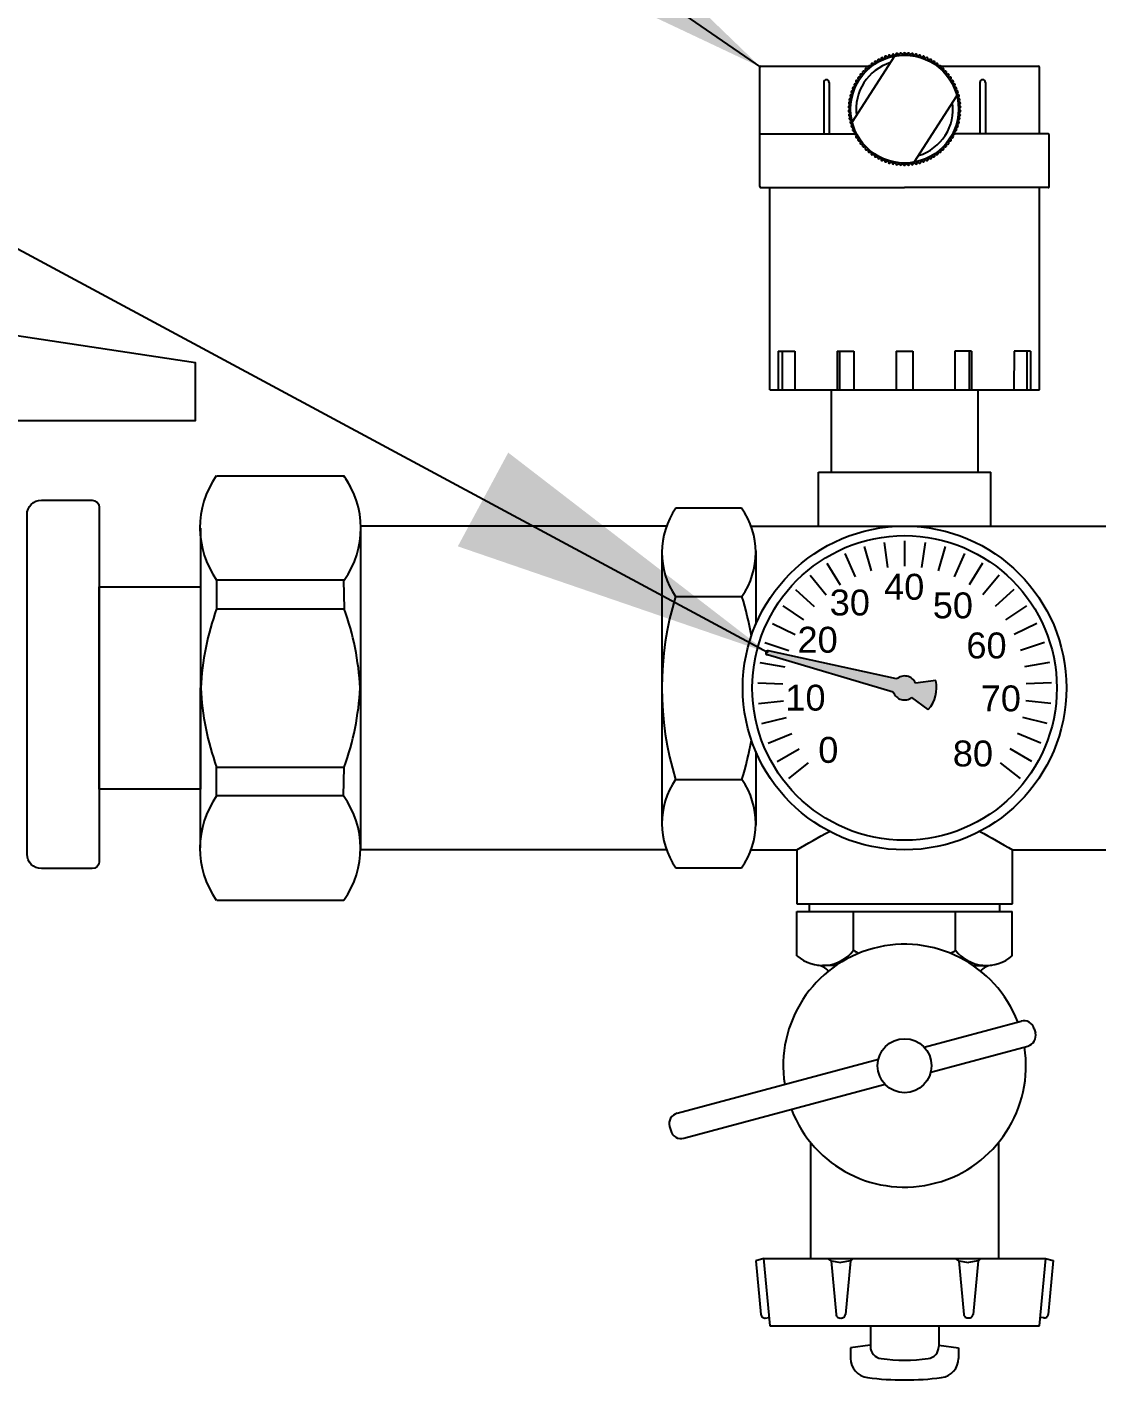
# Paper-space layout 'M&T INST' of a CAD drawing. Header units: inches. Extents: x 0.2 to 34.4, y 0.5 to 23.
# Drawn here: x 15.455 to 15.971, y 14.216 to 14.869 of the extents above; entities that cross this region are included whole.
import ezdxf

# ---------------------------------------------------------------- set-up
doc = ezdxf.new("R2010")
doc.units = ezdxf.units.IN
doc.header["$MEASUREMENT"] = 0
doc.layers.add('D_OBJECTS', color=4, linetype='Continuous')
doc.layers.add('Title Block', color=7, linetype='Continuous')
doc.styles.get("Standard").update_dxf_attribs({"font": 'arial.ttf'})
doc.dimstyles.get("Standard").update_dxf_attribs({"dimtxt": 4, "dimasz": 6, "dimexe": 0.18, "dimexo": 0.0625, "dimgap": 0.09, "dimtad": 0, "dimtih": 1, "dimtoh": 1, "dimdec": 4, "dimzin": 0, "dimdsep": 46, "dimlunit": 4, "dimtxsty": 'Standard', "dimcen": 0.09, "dimadec": 0, "dimazin": 0, "dimtfac": 1, "dimtdec": 4, "dimtofl": 0, "dimtmove": 0, "dimatfit": 3, "dimfxl": 1, "dimtolj": 1, "dimtzin": 0, "dimarcsym": 0})

# ---------------------------------------------------------------- blocks, each defined once
blk = doc.blocks.new('SINGLE MANIFOLD')
at = {"layer": 'D_OBJECTS', "ltscale": 12}
blk.add_hatch(color=242, dxfattribs=at).paths.add_polyline_path([(-3.766677618446542, -2.751213192967622), (-3.774458482111843, -2.752219736707755, 0.5087346720193912), (-3.781774185569681, -2.750606527105585), (-3.83128903989266, -2.739687845272183, 0.9325150861371957), (-3.83170120564532, -2.741289009681335), (-3.783068615761476, -2.755635075790092, 0.5087346720192772), (-3.775883264802836, -2.757754673370922), (-3.769555485440684, -2.762393011222198, 0.2477817967464381)])
at = {"color": 2}
blk.add_lwpolyline([(-4.129118189510805, -2.650866861758001), (-4.052547790879265, -2.650866861758001), (-4.052547790879265, -2.628550995652684), (-4.130261916881222, -2.61679824074518)], dxfattribs=at)
blk.add_lwpolyline([(-4.117648003129867, -2.818235857548), (-4.117648003129867, -2.687130144179189, -0.414213562373095), (-4.112069036603536, -2.68155117765286), (-4.092542653761376, -2.681551177652846, -0.414213562373095), (-4.089753170498209, -2.684340660916018), (-4.089753170498209, -2.821025340811158, -0.4142135623730976), (-4.092542653761376, -2.823814824074315), (-4.112069036603536, -2.823814824074315, -0.414213562373095)], format="xyb", close=True, dxfattribs=at)
blk.add_lwpolyline([(-4.089753170498209, -2.793130508179498), (-4.089753170498209, -2.715024976810835), (-4.050700404813885, -2.715024976810835), (-4.050700404813885, -2.793130508179498)], close=True, dxfattribs=at)
at = {"layer": 'D_OBJECTS', "ltscale": 12}
for p, q in [((-3.798917229541118, -2.535605933719818), (-3.782438778700339, -2.510065343104113)), ((-3.789120582468911, -2.512518965714502), (-3.789774229333887, -2.512157754336737)), ((-3.789106577265709, -2.511772285235448), (-3.789120582468911, -2.512518965714502)), ((-3.787836648027017, -2.51183628566211), (-3.788463505809091, -2.511430358076733)), ((-3.787770591142554, -2.511092401012771), (-3.787836648027017, -2.51183628566211)), ((-3.786508219831745, -2.511244831323207), (-3.787105234542814, -2.510796165168596)), ((-3.786390433088521, -2.510507366634794), (-3.786508219831745, -2.511244831323207)), ((-3.785141769851723, -2.510747484203872), (-3.78570603289613, -2.510258265336443)), ((-3.784972827094911, -2.510020032330242), (-3.785141769851723, -2.510747484203872)), ((-3.783743955293907, -2.510346667329269), (-3.784272717638817, -2.509819279174177)), ((-3.783524679595637, -2.509632772342822), (-3.783743955293907, -2.510346667329269)), ((-3.782321586170305, -2.510044333438923), (-3.782812271738727, -2.509481345378244)), ((-3.782053045819737, -2.509347473364283), (-3.782321586170305, -2.510044333438923)), ((-3.780881592120323, -2.509841955473174), (-3.781331810341484, -2.509246110328146)), ((-3.78056509541905, -2.509165525342564), (-3.780881592120323, -2.509841955473174)), ((-3.779430988650212, -2.509740519397123), (-3.779838546106205, -2.509114720065394)), ((-3.779068077538355, -2.509087814710124), (-3.779430988650212, -2.509740519397109)), ((-3.777976842954274, -2.509740519397109), (-3.778339754066138, -2.509087814710124)), ((-3.777569285498284, -2.509114720065394), (-3.777976842954274, -2.509740519397109)), ((-3.77652623948417, -2.509841955473174), (-3.77684273618544, -2.509165525342549)), ((-3.776076021263002, -2.509246110328146), (-3.77652623948417, -2.509841955473174)), ((-3.775086245434185, -2.510044333438923), (-3.775354785784749, -2.509347473364283)), ((-3.774595559865762, -2.509481345378244), (-3.775086245434185, -2.510044333438923)), ((-3.773663876310586, -2.510346667329269), (-3.773883152008857, -2.509632772342822)), ((-3.773135113965672, -2.509819279174177), (-3.773663876310586, -2.510346667329269)), ((-3.772266061752767, -2.510747484203872), (-3.772435004509578, -2.510020032330242)), ((-3.77170179870836, -2.510258265336443), (-3.772266061752767, -2.510747484203872)), ((-3.770899611772748, -2.511244831323207), (-3.771017398515973, -2.510507366634808)), ((-3.770302597061676, -2.510796165168596), (-3.770899611772748, -2.511244831323207)), ((-3.769571183577472, -2.51183628566211), (-3.769637240461936, -2.511092401012771)), ((-3.768944325795399, -2.511430358076733), (-3.769571183577472, -2.51183628566211)), ((-3.768287249135579, -2.512518965714502), (-3.76830125433878, -2.511772285235448)), ((-3.767633602270603, -2.512157754336737), (-3.768287249135579, -2.512518965714502)), ((-3.834626182140106, -2.540070033794589), (-3.834626182140106, -2.514445033794598)), ((-3.834209515473439, -2.514028367127931), (-3.792718318044919, -2.514028367127931)), ((-3.795849344440125, -2.517627812547968), (-3.795558436518391, -2.51831563553726)), ((-3.79466317503389, -2.517169753091547), (-3.795400943736702, -2.51705388581976)), ((-3.794905394212257, -2.516463312893688), (-3.79466317503389, -2.517169753091547)), ((-3.793690161642633, -2.516089112242124), (-3.794418050685664, -2.515922063074026)), ((-3.793882512010139, -2.515367496541312), (-3.793690161642633, -2.516089112242124)), ((-3.792644136768054, -2.515078977762567), (-3.793358599949052, -2.51486156054494)), ((-3.792785681213047, -2.514345702197982), (-3.792644136768054, -2.515078977762567)), ((-3.791530196538197, -2.514144270926547), (-3.79222775306436, -2.513877544894196)), ((-3.791833314499428, -2.514028367127931), (-3.79154427468012, -2.514028367127931)), ((-3.791620245470366, -2.513402907943014), (-3.791530196538197, -2.514144270926547)), ((-3.790353767957885, -2.513289545531787), (-3.791031019403938, -2.512974810147153)), ((-3.790391882667887, -2.512543706975261), (-3.790353767957885, -2.513289545531787)), ((-3.767054063646604, -2.513289545531787), (-3.767015948936603, -2.512543706975261)), ((-3.766376812200551, -2.512974810147153), (-3.767054063646604, -2.513289545531787)), ((-3.765877635066296, -2.514144270926547), (-3.765787586134124, -2.513402907943014)), ((-3.76518007854013, -2.513877544894196), (-3.765877635066296, -2.514144270926547)), ((-3.765863556924369, -2.514028367127931), (-3.765574517105062, -2.514028367127931)), ((-3.764763694836436, -2.515078977762567), (-3.764622150391443, -2.514345702197982)), ((-3.764049231655438, -2.51486156054494), (-3.764763694836436, -2.515078977762567)), ((-3.764689513559571, -2.514028367127931), (-3.727050511437753, -2.514028367127931)), ((-3.763717669961856, -2.516089112242124), (-3.763525319594351, -2.515367496541312)), ((-3.762989780918826, -2.515922063074026), (-3.763717669961856, -2.516089112242124)), ((-3.7627446565706, -2.517169753091547), (-3.762502437392236, -2.516463312893688)), ((-3.762006887867788, -2.51705388581976), (-3.7627446565706, -2.517169753091547)), ((-3.761849395086102, -2.51831563553726), (-3.761558487164365, -2.517627812547968)), ((-3.726633844771087, -2.540070033794589), (-3.726633844771087, -2.514445033794598)), ((-3.80995248589587, -2.520289276569212), (-3.80995248589587, -2.540070033794589)), ((-3.807847333679963, -2.520289276569212), (-3.807847333679963, -2.540070033794589)), ((-3.798750073754199, -2.522854749171199), (-3.798280845401951, -2.523435741974065)), ((-3.797736112836468, -2.522087481562604), (-3.798477238979366, -2.522179459406868)), ((-3.798163670162829, -2.521475172313782), (-3.797736112836468, -2.522087481562604)), ((-3.797098657320142, -2.520780504068636), (-3.797844394167083, -2.520820559513165)), ((-3.797482460604307, -2.520139861482956), (-3.797098657320142, -2.520780504068636)), ((-3.796371584472169, -2.519521176955148), (-3.797118298868199, -2.519509114853843)), ((-3.79670976386312, -2.518855322178904), (-3.796371584472169, -2.519521176955148)), ((-3.795558436518391, -2.51831563553726), (-3.796302490546026, -2.518251514655457)), ((-3.761105341058464, -2.518251514655457), (-3.761849395086102, -2.51831563553726)), ((-3.761036247132321, -2.519521176955148), (-3.760698067741369, -2.518855322178904)), ((-3.760289532736291, -2.519509114853843), (-3.761036247132321, -2.519521176955148)), ((-3.760309174284352, -2.520780504068636), (-3.759925371000183, -2.520139861482956)), ((-3.759563437437407, -2.520820559513165), (-3.760309174284352, -2.520780504068636)), ((-3.759671718768026, -2.522087481562604), (-3.759244161441657, -2.521475172313782)), ((-3.758930592625127, -2.522179459406868), (-3.759671718768026, -2.522087481562604)), ((-3.759126986202538, -2.523435741974065), (-3.758657757850294, -2.522854749171199)), ((-3.749587022528875, -2.520289276569212), (-3.749587022528875, -2.540070033794589)), ((-3.747481870312967, -2.520289276569212), (-3.747481870312967, -2.540070033794589)), ((-3.799334500567696, -2.52766172202335), (-3.800021564210937, -2.527954418852271)), ((-3.799914270350634, -2.527190983367287), (-3.799334500567696, -2.52766172202335)), ((-3.799081990817534, -2.52622966806798), (-3.79978779830693, -2.526473724765136)), ((-3.79962751124172, -2.525719633411978), (-3.799081990817534, -2.52622966806798)), ((-3.798730201134294, -2.524818716713821), (-3.79945131384671, -2.52501294425954)), ((-3.799238814479054, -2.524271870895472), (-3.798730201134294, -2.524818716713821)), ((-3.798280845401951, -2.523435741974065), (-3.799013750148738, -2.523579194111246)), ((-3.774969052904151, -2.551056980149252), (-3.758490602063372, -2.525516389533546)), ((-3.758394081455755, -2.523579194111246), (-3.759126986202538, -2.523435741974065)), ((-3.758677630470196, -2.524818716713821), (-3.758169017125436, -2.524271870895472)), ((-3.75795651775778, -2.52501294425954), (-3.758677630470196, -2.524818716713821)), ((-3.758325840786959, -2.52622966806798), (-3.75778032036277, -2.525719633411978)), ((-3.757620033297556, -2.526473724765136), (-3.758325840786959, -2.52622966806798)), ((-3.758073331036798, -2.52766172202335), (-3.757493561253852, -2.527190983367287)), ((-3.757386267393553, -2.527954418852271), (-3.758073331036798, -2.52766172202335)), ((-3.800176890797353, -2.5301756925254), (-3.799537249135579, -2.530561161626675)), ((-3.799537249135579, -2.530561161626675), (-3.800176890797353, -2.530946630727964)), ((-3.79948650018266, -2.529107901757012), (-3.800151472674735, -2.529447812728161)), ((-3.800151472674735, -2.531674510525203), (-3.79948650018266, -2.532014421496353)), ((-3.800097694744249, -2.528678752492294), (-3.79948650018266, -2.529107901757012)), ((-3.79948650018266, -2.532014421496353), (-3.800097694744249, -2.532443570761071)), ((-3.800021564210937, -2.533167904401093), (-3.799334500567696, -2.533460601230015)), ((-3.758073331036798, -2.533460601230015), (-3.757386267393557, -2.533167904401093)), ((-3.757921331421834, -2.529107901757012), (-3.757310136860241, -2.528678752492294)), ((-3.757256358929755, -2.529447812728161), (-3.757921331421834, -2.529107901757012)), ((-3.757921331421834, -2.532014421496353), (-3.757256358929755, -2.531674510525203)), ((-3.757310136860241, -2.532443570761071), (-3.757921331421834, -2.532014421496353)), ((-3.757870582468911, -2.530561161626675), (-3.75723094080714, -2.5301756925254)), ((-3.75723094080714, -2.530946630727964), (-3.757870582468911, -2.530561161626675)), ((-3.799334500567696, -2.533460601230015), (-3.799914270350634, -2.533931339886077)), ((-3.799787798306934, -2.534648598488214), (-3.799081990817534, -2.534892655185384)), ((-3.799081990817534, -2.534892655185384), (-3.79962751124172, -2.535402689841387)), ((-3.79945131384671, -2.536109378993824), (-3.798730201134294, -2.53630360653953)), ((-3.798730201134294, -2.53630360653953), (-3.799238814479054, -2.536850452357893)), ((-3.799013750148738, -2.537543129142119), (-3.798280845401951, -2.537686581279299)), ((-3.798280845401951, -2.537686581279299), (-3.798750073754199, -2.538267574082152)), ((-3.759126986202538, -2.537686581279299), (-3.758394081455755, -2.537543129142119)), ((-3.758657757850294, -2.538267574082152), (-3.759126986202538, -2.537686581279299)), ((-3.758677630470196, -2.53630360653953), (-3.75795651775778, -2.536109378993824)), ((-3.758169017125436, -2.536850452357893), (-3.758677630470196, -2.53630360653953)), ((-3.758325840786959, -2.534892655185384), (-3.757620033297556, -2.534648598488214)), ((-3.75778032036277, -2.535402689841387), (-3.758325840786959, -2.534892655185384)), ((-3.757493561253856, -2.533931339886077), (-3.758073331036798, -2.533460601230015)), ((-3.834626182140106, -2.560486700461265), (-3.834626182140106, -2.540070033794589)), ((-3.834626182140106, -2.540070033794589), (-3.798195718449996, -2.540070033794589)), ((-3.798477238979366, -2.538942863846497), (-3.797736112836468, -2.539034841690761)), ((-3.797736112836468, -2.539034841690761), (-3.798163670162829, -2.539647150939583)), ((-3.797844394167083, -2.540301763740199), (-3.797098657320142, -2.540341819184714)), ((-3.797098657320142, -2.540341819184714), (-3.797482460604307, -2.540982461770394)), ((-3.797118298868199, -2.541613208399507), (-3.796371584472169, -2.541601146298202)), ((-3.796371584472169, -2.541601146298202), (-3.79670976386312, -2.54226700107446)), ((-3.796302490546026, -2.542870808597907), (-3.795558436518391, -2.542806687716105)), ((-3.795558436518391, -2.542806687716105), (-3.795849344440125, -2.543494510705397)), ((-3.761558487164365, -2.543494510705397), (-3.761849395086102, -2.542806687716105)), ((-3.761849395086102, -2.542806687716105), (-3.761105341058464, -2.542870808597907)), ((-3.760698067741369, -2.54226700107446), (-3.761036247132321, -2.541601146298202)), ((-3.761036247132317, -2.541601146298202), (-3.760289532736291, -2.541613208399507)), ((-3.760309174284352, -2.540341819184714), (-3.759563437437407, -2.540301763740185)), ((-3.759925371000183, -2.540982461770394), (-3.760309174284352, -2.540341819184714)), ((-3.759671718768026, -2.539034841690761), (-3.758930592625127, -2.538942863846497)), ((-3.759244161441657, -2.539647150939583), (-3.759671718768026, -2.539034841690761)), ((-3.723224840735398, -2.540070033794589), (-3.759212113154497, -2.540070033794589)), ((-3.722808174068732, -2.560486700461265), (-3.722808174068732, -2.540486700461255)), ((-3.795400943736702, -2.544068437433605), (-3.79466317503389, -2.543952570161817)), ((-3.79466317503389, -2.543952570161817), (-3.794905394212254, -2.544659010359677)), ((-3.794418050685664, -2.545200260179339), (-3.793690161642633, -2.545033211011241)), ((-3.793690161642633, -2.545033211011241), (-3.793882512010139, -2.545754826712038)), ((-3.793358599949052, -2.546260762708425), (-3.792644136768054, -2.546043345490798)), ((-3.792644136768054, -2.546043345490798), (-3.792785681213047, -2.546776621055383)), ((-3.79222775306436, -2.547244778359168), (-3.791530196538197, -2.546978052326818)), ((-3.791530196538197, -2.546978052326818), (-3.791620245470366, -2.54771941531035)), ((-3.791031019403938, -2.548147513106212), (-3.790353767957885, -2.547832777721577)), ((-3.790353767957885, -2.547832777721577), (-3.790391882667887, -2.548578616278103)), ((-3.789774229333887, -2.548964568916627), (-3.789120582468911, -2.548603357538862)), ((-3.789120582468911, -2.548603357538862), (-3.789106577265709, -2.549350038017916)), ((-3.76830125433878, -2.549350038017916), (-3.768287249135579, -2.548603357538862)), ((-3.768287249135579, -2.548603357538862), (-3.767633602270603, -2.548964568916627)), ((-3.767015948936603, -2.548578616278103), (-3.767054063646604, -2.547832777721577)), ((-3.767054063646604, -2.547832777721577), (-3.766376812200551, -2.548147513106212)), ((-3.765787586134124, -2.54771941531035), (-3.765877635066293, -2.546978052326818)), ((-3.765877635066296, -2.546978052326818), (-3.76518007854013, -2.547244778359168)), ((-3.764622150391443, -2.546776621055383), (-3.764763694836436, -2.546043345490798)), ((-3.764763694836436, -2.546043345490798), (-3.764049231655438, -2.546260762708425)), ((-3.763525319594351, -2.545754826712038), (-3.763717669961856, -2.545033211011241)), ((-3.763717669961856, -2.545033211011241), (-3.762989780918826, -2.545200260179339)), ((-3.762502437392236, -2.544659010359677), (-3.7627446565706, -2.543952570161817)), ((-3.7627446565706, -2.543952570161817), (-3.762006887867784, -2.544068437433605)), ((-3.788463505809091, -2.549691965176631), (-3.787836648027017, -2.549286037591241)), ((-3.787836648027017, -2.549286037591241), (-3.787770591142554, -2.550029922240594)), ((-3.787105234542814, -2.550326158084754), (-3.786508219831745, -2.549877491930157)), ((-3.786508219831745, -2.549877491930157), (-3.786390433088521, -2.550614956618556)), ((-3.78570603289613, -2.550864057916922), (-3.785141769851723, -2.550374839049493)), ((-3.785141769851723, -2.550374839049493), (-3.784972827094911, -2.551102290923122)), ((-3.784272717638814, -2.551303044079187), (-3.783743955293904, -2.550775655924095)), ((-3.783743955293904, -2.550775655924095), (-3.783524679595637, -2.551489550910542)), ((-3.782812271738727, -2.551640977875106), (-3.782321586170305, -2.551077989814441)), ((-3.782321586170305, -2.551077989814441), (-3.782053045819737, -2.551774849889082)), ((-3.781331810341484, -2.551876212925219), (-3.780881592120323, -2.551280367780191)), ((-3.780881592120323, -2.551280367780191), (-3.78056509541905, -2.551956797910801)), ((-3.779838546106205, -2.55200760318797), (-3.779430988650212, -2.551381803856241)), ((-3.779430988650212, -2.551381803856241), (-3.779068077538355, -2.552034508543226)), ((-3.778339754066135, -2.552034508543226), (-3.777976842954274, -2.551381803856241)), ((-3.777976842954274, -2.551381803856241), (-3.777569285498284, -2.55200760318797)), ((-3.77684273618544, -2.551956797910801), (-3.77652623948417, -2.551280367780191)), ((-3.77652623948417, -2.551280367780191), (-3.776076021263002, -2.551876212925219)), ((-3.775354785784749, -2.551774849889082), (-3.775086245434185, -2.551077989814441)), ((-3.775086245434185, -2.551077989814441), (-3.774595559865762, -2.55164097787512)), ((-3.773883152008857, -2.551489550910542), (-3.773663876310586, -2.550775655924095)), ((-3.773663876310586, -2.550775655924095), (-3.773135113965672, -2.551303044079187)), ((-3.772435004509578, -2.551102290923122), (-3.772266061752767, -2.550374839049493)), ((-3.772266061752767, -2.550374839049493), (-3.77170179870836, -2.550864057916922)), ((-3.771017398515973, -2.550614956618556), (-3.770899611772748, -2.549877491930157)), ((-3.770899611772748, -2.549877491930157), (-3.770302597061676, -2.550326158084754)), ((-3.769637240461936, -2.550029922240594), (-3.769571183577472, -2.549286037591241)), ((-3.769571183577472, -2.549286037591241), (-3.768944325795395, -2.549691965176631)), ((-3.834209515473439, -2.560903367127931), (-3.778717178104419, -2.560903367127931)), ((-3.830800511437751, -2.639028367127931), (-3.830800511437751, -2.560903367127931)), ((-3.723224840735398, -2.560903367127931), (-3.778717178104419, -2.560903367127931)), ((-3.726633844771087, -2.639028367127931), (-3.726633844771087, -2.560903367127931)), ((-3.827516223235527, -2.624042251892586), (-3.82751122471997, -2.639042251892587)), ((-3.827516223235527, -2.624042251892586), (-3.821128966912184, -2.624042251892586)), ((-3.826023744166655, -2.624042251892586), (-3.826018745651098, -2.639042251892587)), ((-3.821128966912184, -2.624042251892586), (-3.821123968396627, -2.639042251892587)), ((-3.804706883599721, -2.624035309510258), (-3.798319627276378, -2.624035309510258)), ((-3.804706883599721, -2.624035309510258), (-3.804701885084164, -2.639035309510259)), ((-3.803846707361846, -2.624035309510258), (-3.803841708846289, -2.639035309510259)), ((-3.798319627276378, -2.624035309510258), (-3.798314628760821, -2.639035309510259)), ((-3.781897543963915, -2.624028367127931), (-3.775510287640572, -2.624028367127931)), ((-3.781897543963915, -2.624028367127931), (-3.781892545448358, -2.639028367127931)), ((-3.775510287640572, -2.624028367127931), (-3.775505289834292, -2.639026238674827)), ((-3.75924580271672, -2.624035309510258), (-3.759250801232277, -2.639035309510259)), ((-3.752858546393377, -2.624035309510258), (-3.75924580271672, -2.624035309510258)), ((-3.753718722631255, -2.624035309510258), (-3.753723721146812, -2.639035309510259)), ((-3.752858546393377, -2.624035309510258), (-3.752863544908934, -2.639035309510259)), ((-3.736436463080917, -2.624042251892586), (-3.736441461596474, -2.639042251892587)), ((-3.730049206757574, -2.624042251892586), (-3.736436463080917, -2.624042251892586)), ((-3.731541685826443, -2.624042251892586), (-3.731546684342, -2.639042251892587)), ((-3.730049206757574, -2.624042251892586), (-3.730054205273131, -2.639042251892587)), ((-3.830800511437751, -2.639028367127931), (-3.726633844771087, -2.639028367127931)), ((-3.80703225219316, -2.639028367127931), (-3.80702168331786, -2.670744409161824)), ((-3.750365582380216, -2.639028367127931), (-3.750355013504915, -2.670744409161824)), ((-4.044281552485884, -2.672216822404547), (-3.995272697502152, -2.672216822404547)), ((-3.81198229089329, -2.670744409161824), (-3.745394398535222, -2.670744409161824)), ((-3.81198229089329, -2.691577742495166), (-3.81198229089329, -2.670744409161824)), ((-3.745380528559849, -2.691555548498823), (-3.745394398535222, -2.670744409161824)), ((-3.841641503409395, -2.684671164653107), (-3.867011629381974, -2.684671164653107)), ((-4.050700404813885, -2.692412228780054), (-4.050700404813885, -2.754077742495166)), ((-3.988853845174149, -2.692412228780054), (-3.988853845174149, -2.816086402575774)), ((-3.870579115747987, -2.691577742495166), (-3.988711928055541, -2.691577742495166)), ((-3.838014387507553, -2.691577742495166), (-3.796361266885697, -2.691577742495166)), ((-3.796361266885697, -2.691577742495166), (-3.585995582468911, -2.691577742495166)), ((-3.872453915802247, -2.701794036508229), (-3.872453915802247, -2.80636144848209)), ((-3.836184542253292, -2.701086509189619), (-3.836184542253292, -2.729537416849507)), ((-3.995424843001864, -2.712390731014874), (-4.044433697985596, -2.712390731014874)), ((-4.044433697985596, -2.712390731014874), (-4.044433697985596, -2.72351572533351)), ((-3.995424843001864, -2.712390731014874), (-3.995120552002437, -2.72351572533351)), ((-3.867140627424721, -2.718733004076565), (-3.841512505366648, -2.718733004076565)), ((-4.0444336979856, -2.72351572533351), (-3.995120552002437, -2.72351572533351)), ((-4.050700404813885, -2.815743256210265), (-4.050700404813885, -2.754077742495166)), ((-3.836184542253292, -2.778618068140826), (-3.836184542253292, -2.8070689758007)), ((-4.0444336979856, -2.784639759656809), (-3.995120552002437, -2.784639759656809)), ((-4.044433697985596, -2.795764753975444), (-4.044433697985596, -2.784639759656809)), ((-3.995424843001864, -2.795764753975444), (-3.995120552002437, -2.784639759656809)), ((-3.867140627424721, -2.789422480913768), (-3.841512505366648, -2.789422480913768)), ((-3.995424843001864, -2.795764753975444), (-4.044433697985596, -2.795764753975444)), ((-3.87057911574799, -2.816577742495166), (-3.988859216353493, -2.816577742495166)), ((-3.838014387507553, -2.816577742495166), (-3.820363642399634, -2.816577742495166)), ((-3.820363642399634, -2.816577742495166), (-3.820356700016916, -2.837411075828495)), ((-3.737023362056703, -2.816577742495166), (-3.695363642399634, -2.816577742495166)), ((-3.737023362056703, -2.837411075828495), (-3.737023362056703, -2.816577742495166)), ((-3.867011629381974, -2.823484320337212), (-3.841641503409395, -2.823484320337212)), ((-4.044281552485884, -2.835938662585772), (-3.995272697502152, -2.835938662585772)), ((-3.820356700016916, -2.837411075828495), (-3.737023362056703, -2.837411075828495)), ((-3.820280620328777, -2.857493201933703), (-3.820280620328774, -2.84037892580734)), ((-3.820280620328774, -2.84037892580734), (-3.737099441744842, -2.84037892580734)), ((-3.81548393779066, -2.84037892580734), (-3.81548393779066, -2.837411075828495)), ((-3.798400465194426, -2.855353388686975), (-3.798400465194426, -2.84037892580734)), ((-3.758979596879193, -2.855353388686975), (-3.758979596879193, -2.84037892580734)), ((-3.741900073801794, -2.840371952073962), (-3.741900636343445, -2.837404102148437)), ((-3.737099441744839, -2.857493201933703), (-3.737099441744842, -2.84037892580734)), ((-3.805155139062471, -2.861212259140668), (-3.810467455287352, -2.861212259140668)), ((-3.752252692542015, -2.861212259140668), (-3.746912606786267, -2.861212259140668)), ((-3.771171174682674, -2.892716303026656), (-3.733714065184738, -2.882679700785882)), ((-3.72861096155394, -2.885625979040835), (-3.728179596478771, -2.88723585541798)), ((-3.768582984231649, -2.902375561289556), (-3.731125874733713, -2.892338959048782)), ((-3.866528866299486, -2.91826731948748), (-3.78882484737284, -2.897446590367434)), ((-3.863940675848461, -2.92792657775038), (-3.786236656921815, -2.907105848630319)), ((-3.869475144554428, -2.923370423118282), (-3.869043779479259, -2.924980299495427)), ((-3.81504362899004, -2.92952004187644), (-3.81504362899004, -2.974365190807543)), ((-3.742364202614446, -2.92952004187644), (-3.74236420261445, -2.974365190807543)), ((-3.833129343494903, -2.974401457874233), (-3.836128710838551, -2.975221295302173)), ((-3.836128710838551, -2.975221295302173), (-3.834211705723856, -2.995949523103118)), ((-3.833185968616618, -2.974365190807543), (-3.830787252027378, -3.0004068574742)), ((-3.833185968616618, -2.974365190807543), (-3.724295831980946, -2.974365190807543)), ((-3.807083874852616, -2.975221295302173), (-3.808314945044934, -2.974365190807543)), ((-3.807083874852616, -2.975221295302173), (-3.805166869737917, -2.995949523103118)), ((-3.807083874852616, -2.975221295302173), (-3.803362526451082, -2.975868029370314)), ((-3.799641178049544, -2.975221295302173), (-3.803362526451082, -2.975868029370314)), ((-3.799641178049544, -2.975221295302173), (-3.801558183164243, -2.995949523103118)), ((-3.799641178049544, -2.975221295302173), (-3.798410107857226, -2.974365190807543)), ((-3.757766653554945, -2.975221295302173), (-3.758997723747264, -2.974365190807543)), ((-3.757783443592952, -2.975207346866394), (-3.755852624189654, -2.995934292439951)), ((-3.757766653554945, -2.975221295302173), (-3.754045305153412, -2.975868029370314)), ((-3.750323956751874, -2.975221295302173), (-3.754045305153412, -2.975868029370314)), ((-3.750340748442831, -2.975202386542176), (-3.752243938417433, -2.995931887363422)), ((-3.750323956751874, -2.975221295302173), (-3.749092886559556, -2.974365190807543)), ((-3.724295831980946, -2.974365190807543), (-3.726685313908135, -3.000391372236162)), ((-3.724295831980946, -2.974365190807543), (-3.721295918907472, -2.975183029069054)), ((-3.721295918907472, -2.975183029069054), (-3.723199108882071, -2.995912529890301)), ((-3.832686130832933, -2.997339588072062), (-3.831022192147849, -2.99718570231779)), ((-3.724723756999431, -2.997303611298374), (-3.726387797875002, -2.997150834541284)), ((-3.830787252027378, -3.0004068574742), (-3.726620579577109, -3.0004068574742)), ((-3.791888838923636, -3.0004068574742), (-3.791886205297494, -3.008310082282929)), ((-3.765484493611957, -3.0004068574742), (-3.765481862917888, -3.008301283448514)), ((-3.791934759226834, -3.007799645715149), (-3.799541386872946, -3.008826763455783)), ((-3.765482033018269, -3.007790830757582), (-3.75787472251972, -3.008812878691113)), ((-3.799541386872946, -3.008826763455783), (-3.799540024992186, -3.012913619076041)), ((-3.75787472251972, -3.008812878691113), (-3.75787336063896, -3.012899734311386))]:
    blk.add_line(p, q, dxfattribs=at)
at = {"layer": 'D_OBJECTS', "color": 242, "ltscale": 12}
for p, q in [((-3.794353997980416, -2.699499419859702), (-3.791667014618547, -2.708870044446254)), ((-3.786605858050095, -2.697852501876778), (-3.785249163107238, -2.707505887995705)), ((-3.778703915802247, -2.697299944247231), (-3.778703915802247, -2.707048199718283)), ((-3.770801973554395, -2.697852501876778), (-3.772158668497251, -2.707505887995705)), ((-3.763053833624074, -2.699499419859702), (-3.765740816985943, -2.708870044446254)), ((-3.801797526862842, -2.702208642810813), (-3.797832554156702, -2.711114117316338)), ((-3.755610304741644, -2.702208642810813), (-3.759575277447787, -2.711114117316338)), ((-3.815199981021298, -2.7105834256548), (-3.808933923188448, -2.718051022588508)), ((-3.808791564874571, -2.705927438787054), (-3.803625776507793, -2.71419442828012)), ((-3.748616266729918, -2.705927438787054), (-3.753782055096696, -2.71419442828012)), ((-3.742207850583192, -2.7105834256548), (-3.748473908416045, -2.718051022588508)), ((-3.820898042772196, -2.716085979925804), (-3.813653677161451, -2.722608836020083)), ((-3.736509788832294, -2.716085979925804), (-3.743754154443039, -2.722608836020083)), ((-3.825774843836733, -2.722328000640228), (-3.817693173784363, -2.727779155920853)), ((-3.73163298776776, -2.722328000640228), (-3.739714657820127, -2.727779155920853)), ((-3.829735462829461, -2.729187993965052), (-3.820973788850278, -2.733461347895098)), ((-3.727672368775025, -2.729187993965052), (-3.736434042754212, -2.733461347895098)), ((-3.832702810806833, -2.736532437933359), (-3.82343166891858, -2.739544814539425)), ((-3.724705020797657, -2.736532437933359), (-3.733976162685909, -2.739544814539425)), ((-3.783068615761476, -2.755635075790092), (-3.831645726717426, -2.74130537534003)), ((-3.781774185569681, -2.750606527105585), (-3.831232554498023, -2.739700301050572)), ((-3.834619131715773, -2.744218381297468), (-3.825018974149536, -2.745911148095441)), ((-3.722788699888717, -2.744218381297468), (-3.732388857454954, -2.745911148095441)), ((-3.835447126549568, -2.752096225912435), (-3.825704809452361, -2.752436435122103)), ((-3.766677618446558, -2.751213192967636), (-3.774458482111843, -2.752219736707755)), ((-3.721960705054919, -2.752096225912435), (-3.731703022152129, -2.752436435122103)), ((-3.769555485440684, -2.762393011222198), (-3.775883264802836, -2.757754673370922)), ((-3.835170679330616, -2.760012638493745), (-3.825475825823013, -2.758993668329804)), ((-3.722237152273873, -2.760012638493745), (-3.731932005781477, -2.758993668329804)), ((-3.833795170789575, -2.767813535075273), (-3.824336480167368, -2.765455218632933)), ((-3.723612660814915, -2.767813535075273), (-3.733071351437122, -2.765455218632933)), ((-3.83134737363558, -2.775347080078472), (-3.822308948552624, -2.771695319304722)), ((-3.726060457968909, -2.775347080078472), (-3.735098883051862, -2.771695319304722)), ((-3.827874931455902, -2.782466641619134), (-3.81943269457539, -2.777592513883601)), ((-3.729532900148588, -2.782466641619134), (-3.7379751370291, -2.777592513883601)), ((-3.823445431387729, -2.789033645530221), (-3.815763701247633, -2.783032020185072)), ((-3.733962400216761, -2.789033645530221), (-3.741644130356853, -2.783032020185072))]:
    blk.add_line(p, q, dxfattribs=at)
at = {"layer": 'D_OBJECTS', "ltscale": 12}
for centre, radius in [((-3.778703915802247, -2.530561161626675), 0.02083333333333333), ((-3.778703915802247, -2.899911075828495), 0.01041666666666667)]:
    blk.add_circle(centre, radius, dxfattribs=at)
at = {"layer": 'D_OBJECTS', "color": 242, "ltscale": 12}
for radius in [0.0625, 0.05880867350450814]:
    blk.add_circle((-3.778703915802247, -2.754077742495166), radius, dxfattribs=at)
at = {"layer": 'D_OBJECTS', "ltscale": 12}
for centre, radius, start, end in [((-3.789975759007344, -2.51252244173963), 0.0004166666666666666, 61.0745492547311, 182.9254507452681), ((-3.788689983873638, -2.511780099120056), 0.0004166666666666666, 57.07454925473162, 178.925450745268), ((-3.787355557620085, -2.511129255949168), 0.0004166666666666666, 53.07454925473104, 174.9254507452681), ((-3.785978981437253, -2.510573083069442), 0.0004166666666666666, 49.07454925473126, 170.9254507452678), ((-3.784566961865938, -2.510114290099249), 0.0004166666666666666, 45.07454925473121, 166.9254507452681), ((-3.783126378123548, -2.50975511223184), 0.0004166666666666666, 41.07454925473146, 162.9254507452683), ((-3.781664248589276, -2.50949729934565), 0.0004166666666666666, 37.07454925473095, 158.9254507452684), ((-3.780187696611236, -2.509342107479167), 0.0004166666666666666, 33.07454925473106, 154.9254507452684), ((-3.778703915802247, -2.509290292711565), 0.0004166666666666666, 29.07454925473147, 150.9254507452682), ((-3.777220134993254, -2.509342107479167), 0.0004166666666666666, 25.07454925473118, 146.9254507452681), ((-3.775743583015213, -2.50949729934565), 0.0004166666666666666, 21.07454925473132, 142.9254507452681), ((-3.774281453480938, -2.50975511223184), 0.0004166666666666666, 17.07454925473131, 138.9254507452682), ((-3.772840869738552, -2.510114290099263), 0.0004166666666666666, 13.07454925473145, 134.9254507452679), ((-3.771428850167236, -2.510573083069442), 0.0004166666666666666, 9.074549254731144, 130.9254507452678), ((-3.770052273984405, -2.511129255949168), 0.0004166666666666666, 5.074549254731127, 126.925450745268), ((-3.768717847730855, -2.51178009912007), 0.0004166666666666666, 1.074549254731178, 122.9254507452682), ((-3.767432072597146, -2.51252244173963), 0.0004166666666666666, 357.0745492547312, 118.9254507452681), ((-3.834209515473439, -2.514445033794598), 0.0004166666666666666, 90, 180), ((-3.778703915802247, -2.530561161626675), 0.01871269693302787, 106.7683703108128, 187.5724855166509), ((-3.795465589245914, -2.517465507088939), 0.0004166666666666666, 81.07454925473124, 202.9254507452681), ((-3.794511251969922, -2.516328172211725), 0.0004166666666666666, 77.07454925473112, 198.9254507452681), ((-3.793479902941066, -2.515260179028257), 0.0004166666666666666, 73.07454925473165, 194.9254507452681), ((-3.792376566788146, -2.514266730693944), 0.0004166666666666666, 69.07454925473137, 190.9254507452681), ((-3.791206618853998, -2.513352667189235), 0.0004166666666666666, 65.07454925473131, 186.9254507452682), ((-3.766201212750495, -2.513352667189235), 0.0004166666666666666, 353.0745492547312, 114.9254507452678), ((-3.765031264816344, -2.514266730693944), 0.0004166666666666666, 349.0745492547314, 110.9254507452678), ((-3.763927928663424, -2.515260179028257), 0.0004166666666666666, 345.0745492547313, 106.9254507452684), ((-3.762896579634571, -2.516328172211725), 0.0004166666666666666, 341.0745492547312, 102.925450745268), ((-3.761942242358579, -2.517465507088939), 0.0004166666666666666, 337.0745492547312, 98.92545074526794), ((-3.727050511437753, -2.514445033794598), 0.0004166666666666666, 0, 90), ((-3.808899909787915, -2.520289276569212), 0.001052576107953248, 0, 180), ((-3.798425922032948, -2.522592953883386), 0.0004166666666666666, 97.07454925473107, 218.9254507452683), ((-3.797822046142763, -2.521236626427164), 0.0004166666666666666, 93.07454925473107, 214.925450745268), ((-3.797125028643304, -2.51992572716912), 0.0004166666666666666, 89.07454925473137, 210.9254507452684), ((-3.796338265333766, -2.518666642678692), 0.0004166666666666666, 85.07454925473169, 206.9254507452681), ((-3.76106956627072, -2.518666642678692), 0.0004166666666666666, 333.0745492547312, 94.92545074526826), ((-3.760282802961186, -2.51992572716912), 0.0004166666666666666, 329.0745492547311, 90.92545074526782), ((-3.759585785461731, -2.521236626427164), 0.0004166666666666666, 325.0745492547311, 86.92545074526812), ((-3.758981909571546, -2.522592953883386), 0.0004166666666666666, 321.074549254731, 82.9254507452681), ((-3.748534446420919, -2.520289276569212), 0.001052576107953248, 0, 180), ((-3.799858260671833, -2.528337750386623), 0.0004166666666666666, 113.0745492547316, 234.9254507452679), ((-3.799651632423156, -2.526867514002173), 0.0004166666666666666, 109.0745492547314, 230.9254507452682), ((-3.799342949004757, -2.525415272697682), 0.0004166666666666666, 105.0745492547316, 226.9254507452677), ((-3.798933714291223, -2.52398810164679), 0.0004166666666666666, 101.0745492547314, 222.9254507452684), ((-3.778703915802247, -2.530561161626675), 0.01871269693302787, 286.7683703108145, 7.572485516651041), ((-3.758474117313266, -2.52398810164679), 0.0004166666666666666, 317.0745492547312, 78.92545074526781), ((-3.758064882599733, -2.525415272697682), 0.0004166666666666666, 313.0745492547313, 74.92545074526842), ((-3.757756199181333, -2.526867514002173), 0.0004166666666666666, 309.074549254731, 70.92545074526772), ((-3.757549570932657, -2.528337750386623), 0.0004166666666666666, 305.0745492547313, 66.92545074526835), ((-3.799961827078736, -2.529818819007115), 0.0004166666666666666, 117.0745492547311, 238.9254507452684), ((-3.799961827078736, -2.53130350424625), 0.0004166666666666666, 121.0745492547315, 242.9254507452681), ((-3.799858260671833, -2.532784572866742), 0.0004166666666666666, 125.0745492547313, 246.9254507452684), ((-3.757549570932653, -2.532784572866742), 0.0004166666666666666, 293.0745492547315, 54.92545074526866), ((-3.757446004525754, -2.529818819007115), 0.0004166666666666666, 301.0745492547313, 62.92545074526809), ((-3.757446004525754, -2.531303504246235), 0.0004166666666666666, 297.074549254731, 58.92545074526853), ((-3.799651632423156, -2.534254809251177), 0.0004166666666666666, 129.074549254731, 250.9254507452685), ((-3.799342949004757, -2.535707050555683), 0.0004166666666666666, 133.0745492547314, 254.9254507452684), ((-3.798933714291223, -2.537134221606575), 0.0004166666666666666, 137.0745492547314, 258.9254507452678), ((-3.798425922032948, -2.538529369369964), 0.0004166666666666666, 141.0745492547314, 262.9254507452681), ((-3.758981909571546, -2.538529369369964), 0.0004166666666666666, 277.0745492547319, 38.92545074526847), ((-3.758474117313266, -2.537134221606575), 0.0004166666666666666, 281.0745492547314, 42.92545074526854), ((-3.758064882599733, -2.535707050555683), 0.0004166666666666666, 285.0745492547315, 46.92545074526864), ((-3.757756199181333, -2.534254809251177), 0.0004166666666666666, 289.0745492547314, 50.92545074526824), ((-3.797822046142759, -2.5398856968262), 0.0004166666666666666, 145.0745492547312, 266.9254507452681), ((-3.7971250286433, -2.541196596084244), 0.0004166666666666666, 149.0745492547314, 270.9254507452687), ((-3.796338265333766, -2.542455680574673), 0.0004166666666666666, 153.0745492547315, 274.9254507452683), ((-3.795465589245914, -2.543656816164425), 0.0004166666666666666, 157.0745492547316, 278.9254507452679), ((-3.761942242358575, -2.543656816164425), 0.0004166666666666666, 261.0745492547312, 22.92545074526837), ((-3.76106956627072, -2.542455680574673), 0.0004166666666666666, 265.0745492547317, 26.92545074526842), ((-3.760282802961186, -2.54119659608423), 0.0004166666666666666, 269.0745492547313, 30.92545074526847), ((-3.759585785461731, -2.5398856968262), 0.0004166666666666666, 273.0745492547318, 34.92545074526875), ((-3.723224840735398, -2.540486700461255), 0.0004166666666666666, 0, 90), ((-3.794511251969922, -2.544794151041625), 0.0004166666666666666, 161.0745492547312, 282.9254507452679), ((-3.793479902941066, -2.545862144225108), 0.0004166666666666666, 165.0745492547314, 286.9254507452682), ((-3.792376566788146, -2.546855592559421), 0.0004166666666666666, 169.0745492547314, 290.9254507452685), ((-3.791206618853995, -2.54776965606413), 0.0004166666666666666, 173.0745492547314, 294.9254507452686), ((-3.789975759007344, -2.548599881513734), 0.0004166666666666666, 177.0745492547315, 298.9254507452681), ((-3.767432072597146, -2.548599881513734), 0.0004166666666666666, 241.0745492547318, 2.925450745268451), ((-3.766201212750495, -2.54776965606413), 0.0004166666666666666, 245.0745492547313, 6.92545074526821), ((-3.765031264816344, -2.546855592559421), 0.0004166666666666666, 249.0745492547314, 10.92545074526817), ((-3.763927928663424, -2.545862144225108), 0.0004166666666666666, 253.0745492547316, 14.92545074526815), ((-3.762896579634571, -2.544794151041625), 0.0004166666666666666, 257.074549254732, 18.92545074526814), ((-3.788689983873638, -2.549342224133294), 0.0004166666666666666, 181.0745492547315, 302.9254507452682), ((-3.787355557620081, -2.549993067304197), 0.0004166666666666666, 185.0745492547315, 306.9254507452681), ((-3.785978981437253, -2.550549240183923), 0.0004166666666666666, 189.0745492547316, 310.9254507452684), ((-3.784566961865938, -2.551008033154101), 0.0004166666666666666, 193.0745492547313, 314.9254507452685), ((-3.783126378123548, -2.551367211021525), 0.0004166666666666666, 197.0745492547314, 318.9254507452682), ((-3.781664248589276, -2.5516250239077), 0.0004166666666666666, 201.0745492547313, 322.9254507452683), ((-3.780187696611236, -2.551780215774183), 0.0004166666666666666, 205.0745492547316, 326.9254507452681), ((-3.778703915802247, -2.551832030541799), 0.0004166666666666666, 209.0745492547314, 330.9254507452683), ((-3.777220134993254, -2.551780215774183), 0.0004166666666666666, 213.0745492547316, 334.9254507452683), ((-3.775743583015213, -2.5516250239077), 0.0004166666666666666, 217.0745492547317, 338.9254507452683), ((-3.774281453480938, -2.551367211021525), 0.0004166666666666666, 221.0745492547316, 342.9254507452683), ((-3.772840869738552, -2.551008033154101), 0.0004166666666666666, 225.0745492547315, 346.9254507452683), ((-3.771428850167236, -2.550549240183923), 0.0004166666666666666, 229.0745492547314, 350.9254507452683), ((-3.770052273984405, -2.549993067304197), 0.0004166666666666666, 233.0745492547319, 354.9254507452684), ((-3.768717847730855, -2.549342224133294), 0.0004166666666666666, 237.0745492547316, 358.9254507452684), ((-3.834209515473439, -2.560486700461265), 0.0004166666666666666, 180, 270), ((-3.723224840735398, -2.560486700461265), 0.0004166666666666666, 270, 0), ((-4.015873080391721, -2.692195324639368), 0.03497946992187893, 145.169586180239, 215.2643896827571), ((-4.023012893740844, -2.692409121703317), 0.03431103959853415, 324.3828185985677, 36.05115726442225), ((-4.023985460595743, -2.692195324639368), 0.03497946992187893, 25.61296875816885, 34.83041381976097), ((-3.84279623177769, -2.701794036508229), 0.02965768402455186, 144.7356103172429, 214.8304138197609), ((-3.865856901013679, -2.701794036508229), 0.02965768402455186, 325.1695861802389, 35.26438968275713), ((-3.752238196600331, -2.754077742495166), 0.1202157192019138, 162.9017606088269, 197.0982393911731), ((-3.956414936191039, -2.754077742495166), 0.1202157192019138, 9.617582178712329, 17.09823939117313), ((-3.943446931320456, -2.759640239654484), 0.1072534734934285, 160.3170915002661, 177.0271297589942), ((-4.096107318667578, -2.759640239654484), 0.1072534734934285, 2.972870241005842, 19.68290849973392), ((-3.943446931320456, -2.748515245335849), 0.1072534734934285, 182.9728702410058, 199.6829084997339), ((-4.096107318667578, -2.748515245335849), 0.1072534734934285, 340.317091500266, 357.0271297589941), ((-3.956414936191039, -2.754077742495166), 0.1202157192019138, 342.9017606088269, 350.382417821288), ((-3.84279623177769, -2.80636144848209), 0.02965768402455186, 145.169586180239, 215.2643896827571), ((-3.865856901013679, -2.80636144848209), 0.02965768402455186, 324.7356103172428, 34.83041381976097), ((-4.015873080391721, -2.815960160350951), 0.03497946992187893, 144.7356103172429, 214.8304138197609), ((-4.023162934911959, -2.815957045304753), 0.03430933359802425, 324.3807612382869, 36.05321462470896), ((-3.778703915802247, -2.899911075828495), 0.046875, 21.12319886626969, 188.8768011337309), ((-3.810350396946511, -2.846097269773917), 0.01511544264029836, 228.9316544197823, 322.2395304968274), ((-3.77869003103681, -2.825127865312819), 0.03608439382784989, 236.8911367183771, 240.4899005616869), ((-3.77869003103681, -2.825127865312819), 0.03608439382784989, 299.4888235812226, 303.1088632816239), ((-3.747029665127105, -2.846097269773917), 0.01511544264029836, 217.7604695031736, 311.0683455802176), ((-3.812349749135578, -2.866212259140678), 0.004999999999999999, 33.39991444012053, 90), ((-3.745058082468912, -2.866212259140678), 0.004999999999999999, 90, 146.6000855598795), ((-3.732635652496811, -2.886704391728752), 0.004166666666666667, 14.99999999999994, 105.0000000000004), ((-3.732204287421641, -2.888314268105912), 0.004166666666666667, 285.0000000000004, 14.99999999999994), ((-3.778703915802247, -2.899911075828495), 0.046875, 201.1231988662696, 8.876801133731071), ((-3.865450453611558, -2.92229201043035), 0.004166666666666667, 105.0000000000004, 194.9999999999999), ((-3.865019088536389, -2.923901886807496), 0.004166666666666667, 194.9999999999999, 285.0000000000004), ((-3.83268715123673, -2.995808527993585), 0.001531060418510186, 185.2838455225404, 280.5295052004497), ((-3.803642315250791, -2.995808527993585), 0.001531060418510186, 185.2838455225404, 280.5295052004497), ((-3.803082737651366, -2.995808527993585), 0.001531060418510186, 259.4704947995503, 354.7161544774596), ((-3.754328164009941, -2.995792281293927), 0.001531060418510186, 185.3220313671572, 280.5676910450665), ((-3.75376858653479, -2.995791908352995), 0.001531060418510186, 259.5086806441671, 354.7543403220766), ((-3.724723756999431, -2.995772550879874), 0.001531060418510186, 259.5086806441662, 354.7543403220761), ((-3.787133423669165, -3.008308498492735), 0.004752781892215596, 180.019092922308, 262.8648725641033), ((-3.770234644546218, -3.008302867238708), 0.004752781892215596, 277.1733132805143, 0.01909292230881028), ((-3.792040025408607, -3.012911119818408), 0.0075, 180.019092922308, 262.8648725641033), ((-3.77870646621836, -2.940989365413923), 0.07259730481308191, 262.8648725641033, 277.1733132805143), ((-3.76537336022254, -3.012902233569019), 0.0075, 277.1733132805143, 0.01909292230881028), ((-3.778742091206205, -2.906679967297389), 0.1145602298708252, 262.8648725641033, 277.1733132805143)]:
    blk.add_arc(centre, radius, start, end, dxfattribs=at)
at = {"layer": 'D_OBJECTS', "color": 242, "ltscale": 12}
for centre, radius, start, end in [((-3.831439140607724, -2.740502838195294), 0.0008286999996312734, 75.56453460808723, 255.5645346082924), ((-3.778703915802247, -2.754077742495166), 0.004634208964389741, 23.63649732801342, 131.4925718874247), ((-3.778703915802247, -2.754077742495166), 0.01236274532955718, 317.7314074238745, 13.39766179156478), ((-3.778703915802247, -2.754077742495166), 0.004634208964389741, 199.636497328007, 307.4925718874273)]:
    blk.add_arc(centre, radius, start, end, dxfattribs=at)
at = {"layer": 'D_OBJECTS', "ltscale": 12}
for points in [[(-3.820363642399634, -2.816577742495166), (-3.816150963885068, -2.814120152640083), (-3.811938285370502, -2.811662562784999), (-3.80772558776852, -2.809431085269392)], [(-3.749673304761181, -2.809426397606028), (-3.745456669944717, -2.81165912076909), (-3.74124001600071, -2.814118431632121), (-3.737023362056702, -2.816577742495166)]]:
    blk.add_open_spline(points, degree=3, dxfattribs=at)
at = {"layer": 'D_OBJECTS', "color": 242, "ltscale": 12}
for s, p in [('40', (-3.786610109414163, -2.72000338654021)), ('30', (-3.80761917744071, -2.726080538457889)), ('50', (-3.767812506732064, -2.727185479225565)), ('20', (-3.820058770626996, -2.740444690371898)), ('60', (-3.754820042301191, -2.742654560754996)), ('10', (-3.824758166389046, -2.76281964612313)), ('70', (-3.749291329855303, -2.763095875738937)), ('0', (-3.81204214739742, -2.782984709186803)), ('80', (-3.760072309307823, -2.78436587957027))]:
    blk.add_text(s, height=0.009999999999999998, dxfattribs=at).set_placement(p)
at = {"layer": 'Title Block'}
for points in [[(-3.834209515473439, -2.514445033794598), (-5.845215847559431, -1.127214630818862)], [(-3.831439140607724, -2.740502838195294), (-5.567878688400297, -1.806627400908742)]]:
    blk.add_leader(points, dimstyle='Standard', override={"dimasz": 0.125}, dxfattribs=at)

psp = doc.layouts.new('M&T INST')

# ---------------------------------------------------------------- block references
at = {"layer": 'Title Block', "xscale": 1.25, "yscale": 1.25, "zscale": 1.25}
psp.add_blockref('SINGLE MANIFOLD', (20.60170866880872, 17.99239024715487), dxfattribs=at)

doc.saveas('drawing.dxf')
